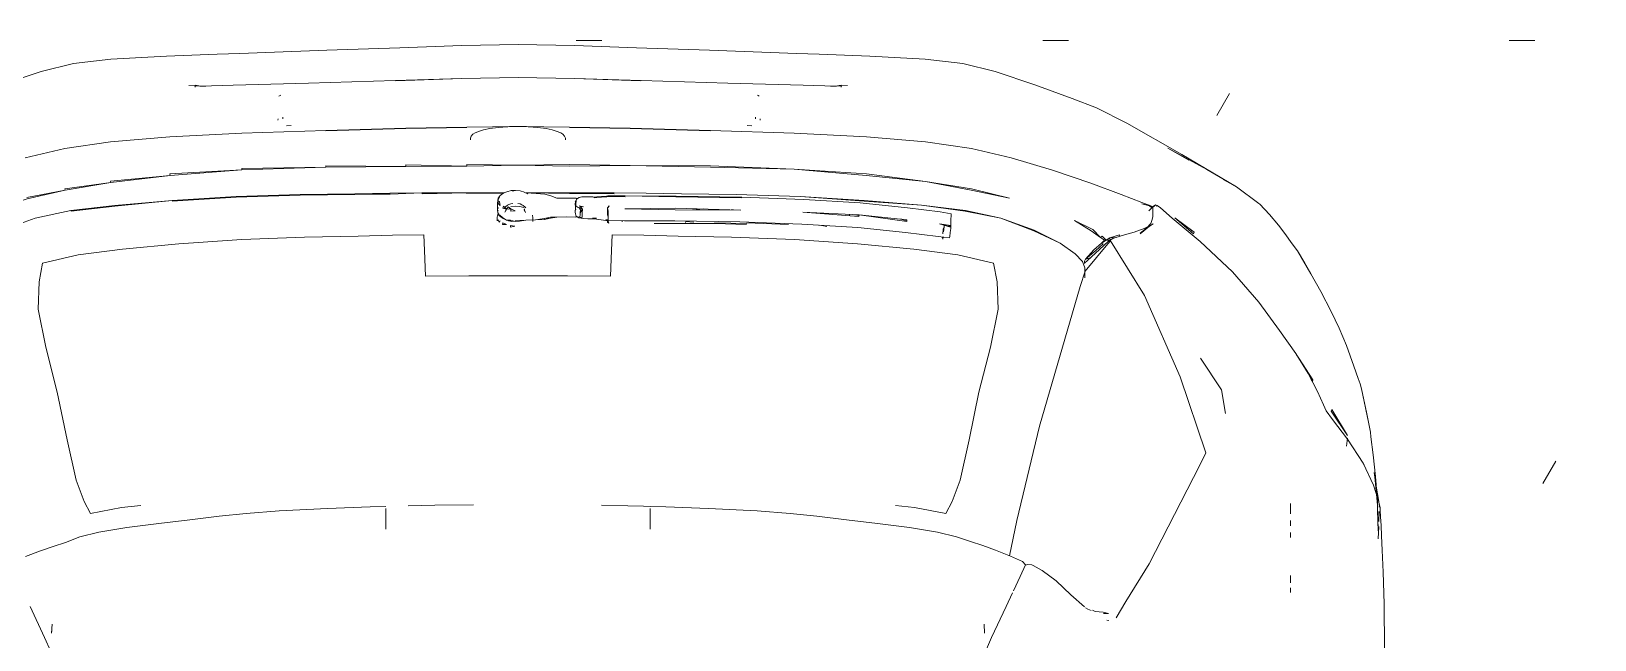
# Model space of a CAD drawing. Header units: millimetres. Extents: x -48985 to -29412, y -43090 to -3800.
# Drawn here: x -41682 to -40149, y -38535 to -37938 of the extents above; entities that cross this region are included whole.
import ezdxf

# ---------------------------------------------------------------- set-up
doc = ezdxf.new("R2010")
doc.units = ezdxf.units.MM
doc.layers.add('A-FLOR-PATT', color=8, linetype='Continuous', lineweight=25)
doc.layers.add('G-IMPT', color=8, linetype='Continuous', lineweight=9)

# ---------------------------------------------------------------- blocks, each defined once
blk = doc.blocks.new('CRT_Fiat Punto - Punto_dwg-V1-PAGINAÇÃO DE PISO GARAGEM')
at = {"layer": 'G-IMPT'}
for p, q in [((834, 187.49), (838.93, 187.67)), ((838.93, 187.67), (841.14, 187.75)), ((843.69, 187.84), (841.14, 187.75)), ((843.69, 187.84), (849.64, 188.05)), ((856.75, 188.3), (849.64, 188.05)), ((862.79, 188.52), (856.75, 188.3)), ((868.29, 188.62), (862.79, 188.52)), ((868.29, 188.62), (873.79, 188.52)), ((873.79, 188.52), (879.82, 188.3)), ((879.82, 188.3), (886.94, 188.05)), ((886.94, 188.05), (892.89, 187.84)), ((892.89, 187.84), (895.44, 187.75)), ((897.64, 187.67), (895.44, 187.75)), ((897.64, 187.67), (902.57, 187.49)), ((824.93, 186.75), (821.77, 185.97)), ((824.93, 186.75), (828.59, 187.19)), ((828.59, 187.19), (834, 187.49)), ((907.98, 187.19), (902.57, 187.49)), ((907.98, 187.19), (911.64, 186.75)), ((911.64, 186.75), (914.8, 185.97)), ((821.77, 185.97), (817.89, 184.68)), ((836.18, 184.63), (837.34, 184.55)), ((836.18, 184.63), (837.79, 184.53)), ((836.8, 184.46), (836.8, 184.66)), ((836.8, 184.66), (837.34, 184.55)), ((840.49, 184.64), (837.34, 184.55)), ((837.34, 184.55), (837.79, 184.53)), ((840.49, 184.64), (847.84, 184.84)), ((856.3, 185.09), (847.84, 184.84)), ((862.79, 185.29), (856.3, 185.09)), ((856.35, 185.08), (862.79, 185.3)), ((856.35, 185.08), (862.79, 185.29)), ((868.29, 185.39), (862.79, 185.3)), ((868.29, 185.39), (873.79, 185.3)), ((873.79, 185.3), (880.22, 185.08)), ((873.79, 185.29), (880.22, 185.08)), ((873.79, 185.29), (880.27, 185.09)), ((880.27, 185.09), (888.74, 184.84)), ((888.74, 184.84), (896.09, 184.64)), ((896.09, 184.64), (899.24, 184.55)), ((900.39, 184.63), (898.78, 184.53)), ((898.78, 184.53), (899.24, 184.55)), ((899.77, 184.66), (899.24, 184.55)), ((900.39, 184.63), (899.24, 184.55)), ((899.77, 184.46), (899.77, 184.66)), ((914.8, 185.97), (918.68, 184.68)), ((918.68, 184.68), (922.3, 183.34)), ((844.97, 183.56), (845.08, 183.63)), ((845.08, 183.63), (845.14, 183.66)), ((891.69, 183.63), (891.63, 183.66)), ((891.69, 183.63), (891.8, 183.56)), ((922.3, 183.34), (924.68, 182.43)), ((845.34, 181.52), (845.35, 181.36)), ((891.43, 181.52), (891.42, 181.36)), ((927.64, 180.95), (924.68, 182.43)), ((841.36, 179.95), (834.34, 179.61)), ((841.36, 179.95), (849.54, 180.23)), ((844.87, 181.24), (844.88, 181.37)), ((846.16, 180.72), (845.7, 180.69)), ((849.54, 180.23), (857.35, 180.44)), ((857.35, 180.41), (849.54, 180.19)), ((849.54, 180.19), (857.35, 180.41)), ((857.35, 180.44), (863.29, 180.56)), ((857.35, 180.41), (863.29, 180.53)), ((857.35, 180.41), (863.29, 180.53)), ((868.29, 180.6), (863.29, 180.56)), ((864.1, 179.99), (863.88, 179.86)), ((864.1, 179.99), (864.53, 180.17)), ((864.91, 180.28), (864.53, 180.17)), ((864.91, 180.28), (865.53, 180.42)), ((865.53, 180.42), (866.33, 180.53)), ((866.33, 180.53), (867.27, 180.59)), ((867.45, 180.61), (867.27, 180.59)), ((867.45, 180.61), (868.27, 180.63)), ((868.27, 180.63), (869.09, 180.61)), ((873.29, 180.56), (868.29, 180.6)), ((869.09, 180.61), (869.27, 180.59)), ((870.21, 180.53), (869.27, 180.59)), ((870.21, 180.53), (871.01, 180.42)), ((871.62, 180.28), (871.01, 180.42)), ((871.62, 180.28), (872.01, 180.17)), ((872.01, 180.17), (872.44, 179.99)), ((872.44, 179.99), (872.66, 179.86)), ((879.22, 180.44), (873.29, 180.56)), ((879.22, 180.41), (873.29, 180.53)), ((879.22, 180.41), (873.29, 180.53)), ((879.22, 180.44), (887.04, 180.23)), ((879.22, 180.41), (887.04, 180.19)), ((879.22, 180.41), (887.04, 180.19)), ((895.21, 179.95), (887.04, 180.23)), ((890.62, 180.72), (891.07, 180.69)), ((891.89, 181.37), (891.9, 181.24)), ((902.24, 179.61), (895.21, 179.95)), ((927.64, 180.95), (933.01, 177.88)), ((820.21, 177.57), (824.09, 178.46)), ((824.09, 178.46), (828.55, 179.13)), ((824.09, 178.46), (828.55, 179.11)), ((828.55, 179.11), (824.09, 178.46)), ((828.55, 179.13), (834.34, 179.61)), ((863.72, 179.66), (863.64, 179.49)), ((863.64, 179.49), (863.64, 179.3)), ((863.72, 179.66), (863.88, 179.86)), ((872.82, 179.66), (872.66, 179.86)), ((872.82, 179.66), (872.9, 179.49)), ((872.9, 179.49), (872.9, 179.3)), ((908.02, 179.13), (902.24, 179.61)), ((908.02, 179.13), (912.49, 178.46)), ((908.02, 179.11), (912.49, 178.46)), ((908.02, 179.11), (912.49, 178.46)), ((916.36, 177.57), (912.49, 178.46)), ((935.43, 176.41), (931.62, 178.49)), ((931.62, 178.49), (933.69, 177.33)), ((916.36, 177.57), (920.39, 176.36)), ((938.33, 174.72), (933.01, 177.88)), ((920.39, 176.36), (924.11, 175.08)), ((935.43, 176.41), (938.33, 174.72)), ((937.04, 175.45), (938.33, 174.72)), ((834.54, 173.41), (840.79, 173.79)), ((840.79, 173.79), (847.04, 173.98)), ((852.36, 174.05), (847.04, 173.98)), ((852.36, 174.05), (855.79, 174.1)), ((867.18, 174.25), (867.31, 174.27)), ((868.04, 174.37), (868.48, 174.33)), ((868.48, 174.33), (868.57, 174.31)), ((868.57, 174.31), (868.82, 174.25)), ((868.89, 174.22), (868.82, 174.25)), ((868.89, 174.22), (869.24, 174.06)), ((869.08, 174.13), (869.24, 174.06)), ((869.08, 174.13), (870.03, 174.07)), ((873.28, 174.07), (869.17, 174.13)), ((870.89, 174), (870.03, 174.07)), ((870.89, 174), (871.47, 173.85)), ((872.06, 173.62), (871.47, 173.85)), ((873.29, 174.14), (877.66, 174.13)), ((876.89, 173.83), (876.43, 173.79)), ((876.89, 173.83), (877.06, 173.84)), ((877.06, 173.84), (878.73, 173.84)), ((877.66, 174.13), (880.78, 174.1)), ((884.21, 174.06), (880.78, 174.1)), ((889.53, 173.98), (884.21, 174.06)), ((895.78, 173.8), (889.53, 173.98)), ((924.11, 175.08), (927.09, 173.99)), ((929.11, 173.21), (927.09, 173.99)), ((938.33, 174.72), (940.51, 173.11)), ((821.21, 171.68), (824.69, 172.42)), ((824.69, 172.42), (828.95, 172.92)), ((866.27, 172.87), (866.28, 173.15)), ((866.27, 172.47), (866.27, 172.87)), ((866.31, 173.41), (866.28, 173.15)), ((866.33, 172.72), (866.33, 172.61)), ((866.89, 172.61), (867.03, 172.67)), ((867.08, 172.82), (866.97, 172.71)), ((866.97, 172.71), (867.06, 172.77)), ((867, 172.27), (867.14, 172.54)), ((867.08, 172.82), (867.25, 172.94)), ((867.13, 172.49), (867.1, 172.63)), ((867.1, 172.63), (867.11, 172.41)), ((867.11, 172.41), (867.14, 172.54)), ((867.37, 173), (867.25, 172.94)), ((867.34, 172.56), (867.49, 172.62)), ((867.37, 173), (867.56, 173.08)), ((867.56, 173.08), (867.78, 173.12)), ((867.58, 172.82), (868.01, 172.84)), ((868.01, 172.84), (868.45, 172.8)), ((868.25, 173.12), (868.47, 173.06)), ((868.45, 172.8), (868.85, 172.7)), ((868.47, 173.06), (868.66, 172.97)), ((868.66, 172.97), (868.78, 172.91)), ((868.95, 172.78), (868.78, 172.91)), ((869.05, 172.67), (868.86, 172.81)), ((869, 172.23), (868.88, 172.51)), ((868.88, 172.51), (868.9, 172.37)), ((868.92, 172.6), (868.89, 172.46)), ((868.92, 172.6), (868.9, 172.37)), ((869.05, 172.67), (868.95, 172.78)), ((872.06, 173.62), (873.06, 173.63)), ((873.94, 173.61), (873.06, 173.63)), ((873.85, 172.26), (873.88, 172.7)), ((873.85, 172.26), (873.88, 172.11)), ((873.86, 173.27), (873.94, 173.41)), ((873.86, 173.12), (873.9, 173.29)), ((873.88, 172.7), (873.86, 173.12)), ((873.93, 172.84), (873.86, 172.98)), ((873.92, 172.55), (873.87, 172.44)), ((873.94, 173.41), (873.88, 172.7)), ((873.94, 173.41), (873.88, 172.84)), ((873.88, 172.98), (873.89, 173.12)), ((873.88, 172.84), (873.89, 173.12)), ((873.88, 172.7), (873.88, 172.84)), ((873.94, 173.41), (873.9, 173.29)), ((874.08, 173.59), (873.94, 173.61)), ((873.94, 173.41), (873.99, 173.53)), ((873.99, 173.53), (874.24, 173.69)), ((874.38, 172.8), (874.23, 172.88)), ((874.23, 172.88), (874.66, 172.78)), ((874.24, 173.69), (874.49, 173.77)), ((874.36, 172.48), (874.28, 172.65)), ((874.36, 172.48), (874.35, 172.21)), ((874.38, 172.8), (874.66, 172.78)), ((874.42, 172.6), (874.51, 172.6)), ((874.68, 173.76), (874.49, 173.77)), ((874.68, 173.76), (875.13, 173.75)), ((875.58, 173.75), (875.13, 173.75)), ((877, 171.99), (877.01, 172.49)), ((877, 171.99), (877.01, 172.49)), ((877, 171.99), (877.01, 172.49)), ((877.15, 172.87), (877.01, 172.67)), ((877.01, 172.49), (877.01, 172.67)), ((877.08, 172.25), (877.01, 172.67)), ((877.08, 172.25), (877.01, 172.67)), ((877.01, 172.49), (877.01, 172.67)), ((877.01, 172.49), (877.01, 172.67)), ((877.01, 172.67), (877.08, 172.41)), ((877.09, 172.72), (877.15, 172.87)), ((885.29, 172.49), (886.37, 172.58)), ((885.29, 172.49), (886.37, 172.58)), ((889.06, 172.5), (889.28, 172.48)), ((889.06, 172.5), (889.28, 172.48)), ((890.09, 173.72), (896.15, 173.51)), ((901.63, 173.17), (896.15, 173.51)), ((901.63, 173.17), (906.25, 172.69)), ((909.42, 172.28), (906.25, 172.69)), ((910.51, 172.11), (909.42, 172.28)), ((929.51, 172.99), (929.09, 173.08)), ((929.84, 172.89), (929.09, 173.07)), ((929.98, 172.89), (929.11, 173.21)), ((929.84, 172.89), (929.51, 172.99)), ((930.17, 172.79), (929.79, 172.39)), ((930.04, 172.72), (929.84, 172.89)), ((929.84, 172.89), (930.04, 172.74)), ((930.17, 172.79), (929.89, 172.48)), ((929.98, 172.89), (930.17, 172.79)), ((930.04, 172.72), (930.42, 172.99)), ((930.04, 172.72), (930.04, 172.74)), ((930.17, 172.73), (930.17, 172.79)), ((930.17, 172.73), (930.17, 172.54)), ((930.17, 172.3), (930.17, 172.54)), ((930.17, 172.3), (930.18, 172.09)), ((930.59, 172.91), (930.91, 172.67)), ((930.91, 172.67), (932.07, 171.68)), ((940.51, 173.11), (940.59, 173.04)), ((941.53, 172.04), (940.59, 173.04)), ((817.99, 170.51), (821.21, 171.68)), ((866.25, 171.78), (866.32, 172.04)), ((866.25, 171.78), (866.25, 171.59)), ((866.25, 171.4), (866.25, 171.59)), ((866.48, 171.27), (866.31, 171.52)), ((866.37, 172.14), (866.32, 172.04)), ((866.48, 171.27), (866.53, 171.42)), ((867.5, 171.39), (867.34, 171.43)), ((867.65, 171.35), (867.56, 171.38)), ((869.03, 171.49), (869.98, 171.52)), ((869.68, 171.98), (869.73, 171.72)), ((869.73, 171.72), (869.73, 171.53)), ((869.73, 171.34), (869.73, 171.53)), ((870.85, 171.54), (871.43, 171.66)), ((873.91, 171.78), (873.03, 171.79)), ((873.91, 171.98), (873.88, 172.11)), ((873.91, 171.98), (873.96, 171.86)), ((874.27, 171.8), (873.91, 171.78)), ((874.2, 171.7), (873.96, 171.86)), ((874.2, 171.7), (874.64, 171.63)), ((874.35, 171.93), (874.27, 171.8)), ((874.35, 171.93), (874.35, 172.21)), ((874.64, 171.63), (875.09, 171.62)), ((875.09, 171.62), (875.55, 171.6)), ((875.93, 171.58), (875.73, 171.6)), ((876.39, 171.52), (875.93, 171.58)), ((876.85, 171.46), (876.39, 171.52)), ((876.85, 171.54), (877.02, 171.52)), ((877.02, 171.44), (876.85, 171.46)), ((876.99, 171.29), (876.99, 171.49)), ((876.99, 171.29), (876.99, 171.49)), ((876.99, 171.29), (876.99, 171.49)), ((876.99, 171.29), (877.06, 171.37)), ((876.99, 171.29), (877.06, 171.37)), ((876.99, 171.29), (877.12, 171.19)), ((876.99, 171.29), (877.12, 171.19)), ((877, 171.99), (877.08, 172.25)), ((877, 171.99), (877.08, 172.25)), ((877, 171.99), (877.07, 171.81)), ((877, 171.99), (877.07, 171.81)), ((878.67, 171.43), (877.02, 171.44)), ((877.06, 171.37), (877.07, 171.81)), ((877.12, 171.19), (877.06, 171.37)), ((877.07, 171.81), (877.08, 172.25)), ((878.42, 171.32), (878.42, 171.43)), ((878.42, 171.32), (878.42, 171.43)), ((878.67, 171.43), (883.56, 171.41)), ((884.6, 171.17), (881.56, 171.17)), ((883.56, 171.41), (889.91, 171.32)), ((884.6, 171.34), (885.43, 171.28)), ((884.6, 171.34), (885.43, 171.28)), ((884.6, 171.25), (884.6, 171.17)), ((884.6, 171.25), (884.6, 171.17)), ((884.6, 171.17), (887.46, 171.14)), ((887.47, 171.22), (887.46, 171.14)), ((887.47, 171.22), (887.46, 171.14)), ((890.56, 171.06), (887.46, 171.14)), ((890.57, 171.14), (887.47, 171.22)), ((889.91, 171.32), (895.94, 171.1)), ((890.57, 171.23), (894.65, 171.05)), ((890.57, 171.23), (894.65, 171.05)), ((898.4, 170.87), (897.69, 170.99)), ((898.4, 170.87), (897.69, 170.99)), ((900.61, 172.04), (900.6, 171.9)), ((900.61, 172.04), (900.6, 171.9)), ((901.12, 172.01), (901.52, 171.92)), ((901.12, 172.01), (901.52, 171.92)), ((905.69, 171.57), (905.59, 171.57)), ((905.69, 171.57), (905.59, 171.57)), ((906.18, 171.43), (905.59, 171.57)), ((906.18, 171.43), (905.59, 171.57)), ((909.83, 170.82), (909.74, 170.59)), ((909.83, 170.82), (909.74, 170.59)), ((909.77, 170.33), (909.83, 170.82)), ((909.77, 170.33), (909.83, 170.82)), ((909.83, 170.82), (909.84, 171)), ((909.83, 170.82), (909.84, 171)), ((909.84, 171.03), (909.98, 171.03)), ((910.39, 170.99), (910.37, 170.8)), ((910.46, 170.97), (910.45, 170.81)), ((910.46, 170.66), (910.47, 170.93)), ((910.49, 171.14), (910.47, 171.51)), ((910.47, 171.51), (910.47, 170.93)), ((910.47, 170.93), (910.48, 171.28)), ((910.49, 171.14), (910.47, 170.93)), ((910.49, 171.64), (910.48, 171.28)), ((910.51, 171.85), (910.49, 171.64)), ((910.51, 171.85), (910.51, 172.11)), ((922.76, 171.3), (922.88, 171.27)), ((929.84, 170.88), (928.95, 170.16)), ((929.32, 170.68), (929.97, 170.99)), ((929.96, 171.14), (929.58, 170.73)), ((929.84, 170.88), (930.21, 171.13)), ((930.01, 171.26), (929.96, 171.14)), ((929.97, 170.99), (930.21, 171.13)), ((930.01, 171.26), (930.09, 171.54)), ((930.16, 171.85), (930.09, 171.54)), ((930.16, 171.85), (930.18, 172.09)), ((932.07, 171.68), (934.79, 169.39)), ((941.53, 172.04), (942.41, 171)), ((943.14, 170.05), (942.41, 171)), ((910.35, 169.76), (909.25, 169.87)), ((909.72, 169.82), (909.64, 169.72)), ((909.72, 169.82), (909.64, 169.72)), ((909.69, 170.16), (909.74, 170.59)), ((909.7, 169.63), (909.72, 169.82)), ((909.7, 169.63), (909.72, 169.82)), ((909.7, 169.63), (909.72, 169.82)), ((910.35, 169.76), (910.38, 169.89)), ((910.38, 169.89), (910.42, 170.27)), ((910.46, 170.66), (910.42, 170.27)), ((921.14, 169.25), (922.61, 168.21)), ((925.86, 169.42), (924.96, 168.62)), ((926.04, 169.47), (925.79, 169.17)), ((925.86, 169.42), (926.26, 169.69)), ((929.37, 164.12), (926.04, 169.47)), ((926.26, 169.69), (927.18, 169.98)), ((928.36, 170.3), (927.18, 169.98)), ((929.32, 170.68), (928.36, 170.3)), ((929.58, 170.73), (928.95, 170.2)), ((933.92, 170.35), (933.92, 170.47)), ((937.95, 166.44), (934.79, 169.39)), ((943.67, 169.31), (943.14, 170.05)), ((944.26, 168.49), (943.67, 169.31)), ((922.61, 168.21), (923.31, 167.46)), ((925.79, 169.17), (923.57, 166.5)), ((923.8, 167.55), (924.96, 168.62)), ((945.59, 166.26), (944.26, 168.49)), ((944.85, 167.49), (944.26, 168.49)), ((945, 167.28), (944.26, 168.49)), ((923.07, 165.01), (923.57, 166.5)), ((923.31, 167.46), (923.54, 166.83)), ((923.8, 167.55), (923.5, 167.27)), ((923.54, 166.49), (923.54, 166.83)), ((923.54, 165.87), (923.54, 166.49)), ((940.5, 163.47), (937.95, 166.44)), ((945.59, 166.26), (944.85, 167.49)), ((945.59, 166.26), (945, 167.28)), ((945.59, 166.26), (946.55, 164.53)), ((919.11, 151.37), (923.07, 165.01)), ((932.84, 156.2), (929.37, 164.12)), ((942.52, 160.73), (940.5, 163.47)), ((946.55, 164.53), (947.57, 162.57)), ((947.57, 162.57), (948.35, 160.96)), ((944.11, 158.46), (942.52, 160.73)), ((949.04, 159.26), (948.35, 160.96)), ((949.76, 157.25), (949.04, 159.26)), ((945.31, 156.53), (944.11, 158.46)), ((950.18, 156.03), (949.76, 157.25)), ((932.84, 156.2), (935.35, 148.78)), ((950.18, 156.03), (950.37, 155.51)), ((950.5, 155.02), (950.37, 155.51)), ((950.5, 155.02), (950.73, 153.95)), ((950.5, 155.02), (951, 152.76)), ((950.5, 155.02), (951.2, 151.77)), ((946.8, 153.47), (947.07, 152.88)), ((947.69, 152.04), (947.07, 152.88)), ((950.73, 153.95), (951.2, 151.77)), ((951, 152.76), (951.2, 151.77)), ((916.92, 142.18), (919.11, 151.37)), ((949.14, 150.12), (947.69, 152.04)), ((951.2, 151.77), (951.38, 150.79)), ((949.04, 149.43), (949.16, 150.2)), ((950.69, 147.79), (949.14, 150.12)), ((949.16, 150.2), (949.16, 150.04)), ((951.38, 150.79), (951.43, 150.36)), ((951.64, 148.6), (951.43, 150.36)), ((934.75, 147.57), (935.35, 148.78)), ((951.64, 148.6), (951.87, 146.47)), ((934.75, 147.57), (929.8, 137.97)), ((951.7, 145.62), (950.69, 147.79)), ((950.72, 147.75), (950.79, 147.57)), ((951.75, 146.88), (951.81, 146.45)), ((951.75, 146.88), (951.98, 145.33)), ((951.81, 146.45), (952.06, 143.71)), ((952.03, 144.45), (951.87, 146.47)), ((952.17, 144.09), (951.7, 145.62)), ((951.98, 145.33), (952.16, 144.24)), ((844.98, 143.13), (849.71, 143.35)), ((849.71, 143.35), (853.87, 143.51)), ((853.87, 143.51), (855.4, 143.56)), ((855.4, 143.36), (855.4, 143.24)), ((860.15, 143.67), (857.58, 143.62)), ((863.92, 143.7), (860.15, 143.67)), ((876.42, 143.67), (878.99, 143.61)), ((880.51, 143.57), (878.99, 143.61)), ((881.17, 143.55), (880.51, 143.57)), ((882.7, 143.51), (881.17, 143.55)), ((881.17, 143.36), (881.17, 143.24)), ((882.7, 143.51), (886.86, 143.35)), ((891.59, 143.13), (886.86, 143.35)), ((943.6, 143.25), (943.6, 143.84)), ((943.6, 142.84), (943.6, 143.42)), ((952.03, 144.45), (952.06, 144.03)), ((952.03, 144.45), (952.11, 142.57)), ((952.03, 144.45), (952.12, 142.09)), ((952.06, 144.03), (952.12, 142.09)), ((952.06, 143.71), (952.13, 141.17)), ((952.16, 144.24), (952.24, 143.77)), ((952.33, 143.46), (952.17, 144.09)), ((952.28, 143.53), (952.24, 143.77)), ((952.34, 143.18), (952.33, 143.46)), ((830.13, 141.49), (833.25, 141.9)), ((833.25, 141.9), (836.28, 142.26)), ((836.28, 142.26), (839.15, 142.59)), ((839.15, 142.59), (841.76, 142.88)), ((841.76, 142.88), (844.98, 143.13)), ((855.4, 142.94), (855.4, 143.24)), ((855.4, 142.24), (855.4, 142.94)), ((855.4, 141.34), (855.4, 142.24)), ((881.17, 142.94), (881.17, 143.24)), ((881.17, 142.94), (881.17, 142.24)), ((881.17, 142.24), (881.17, 141.34)), ((891.59, 143.13), (894.81, 142.88)), ((897.42, 142.59), (894.81, 142.88)), ((897.42, 142.59), (900.29, 142.26)), ((903.32, 141.9), (900.29, 142.26)), ((903.32, 141.9), (906.44, 141.49)), ((916.92, 142.18), (916.21, 138.75)), ((943.6, 142.18), (943.6, 141.65)), ((952.11, 142.57), (952.12, 142.09)), ((952.13, 141.17), (952.12, 142.09)), ((952.24, 143.06), (952.22, 142.09)), ((952.34, 143.18), (952.38, 142.55)), ((952.42, 141.68), (952.38, 142.55)), ((824.17, 140.04), (825.55, 140.6)), ((827.41, 141.06), (825.55, 140.6)), ((830.13, 141.49), (827.41, 141.06)), ((906.44, 141.49), (909.16, 141.06)), ((909.16, 141.06), (911.02, 140.6)), ((912.38, 140.14), (911.02, 140.6)), ((943.6, 141.01), (943.6, 140.53)), ((952.15, 140.39), (952.21, 141.6)), ((952.47, 140.69), (952.42, 141.68)), ((952.54, 139.28), (952.47, 140.69)), ((820.24, 138.66), (821.72, 139.21)), ((821.72, 139.21), (822.96, 139.65)), ((822.96, 139.65), (824.17, 140.04)), ((912.38, 140.14), (913.6, 139.74)), ((914.84, 139.29), (913.6, 139.74)), ((914.84, 139.29), (916.3, 138.71)), ((952.63, 137.15), (952.54, 139.28)), ((917.45, 138.18), (916.3, 138.71)), ((917.23, 136.72), (917.76, 137.85)), ((917.45, 138.18), (917.76, 137.85)), ((917.77, 137.83), (917.95, 137.88)), ((918.36, 137.85), (917.95, 137.88)), ((918.49, 137.79), (918.36, 137.85)), ((918.49, 137.79), (919.38, 137.3)), ((919.38, 137.3), (920.74, 136.3)), ((929.8, 137.97), (927.55, 134.29)), ((917.23, 136.72), (916.57, 135.31)), ((920.74, 136.3), (922.18, 134.93)), ((943.6, 136.25), (943.6, 136.81)), ((943.6, 136.51), (943.6, 136.1)), ((952.72, 134.04), (952.63, 137.15)), ((916.48, 135.12), (915.86, 133.8)), ((923.52, 133.75), (922.18, 134.93)), ((927.55, 134.29), (926.58, 132.7)), ((943.6, 135.16), (943.6, 135.61)), ((820.71, 133.8), (822.12, 130.78)), ((915.86, 133.8), (914.45, 130.78)), ((923.83, 133.54), (923.6, 133.66)), ((923.83, 133.54), (924.17, 133.41)), ((924.29, 133.43), (924.56, 133.32)), ((924.56, 133.32), (925.33, 133.23)), ((925.33, 133.23), (925.84, 133.1)), ((925.84, 133.1), (925.35, 133.1)), ((952.77, 129.67), (952.72, 134.04)), ((822.85, 132.08), (822.8, 131.19)), ((822.8, 131.19), (822.81, 131.48)), ((913.72, 132.08), (913.77, 131.19)), ((913.77, 131.19), (913.76, 131.48)), ((925.89, 132.43), (925.69, 132.47)), ((822.12, 130.78), (822.73, 129.39)), ((914.45, 130.78), (913.84, 129.39))]:
    blk.add_line(p, q, dxfattribs=at)
at = {"layer": 'G-IMPT', "flags": 128}
for points in [[(868.29, 176.85), (863.29, 176.76), (857.35, 176.73), (849.54, 176.64), (841.36, 176.38), (834.35, 175.84), (828.57, 175.15), (824.12, 174.42), (820.43, 173.55), (816.94, 172.47), (818.73, 173.1)], [(868.29, 176.85), (863.29, 176.9), (863.29, 176.76), (857.35, 176.87), (857.35, 176.73), (849.54, 176.78), (849.54, 176.64), (841.36, 176.52), (841.36, 176.38), (834.34, 175.99), (834.35, 175.84), (828.55, 175.29), (828.57, 175.15), (824.09, 174.55), (824.12, 174.42), (820.38, 173.68)], [(840.79, 173.79), (834.55, 173.34), (840.8, 173.72), (834.54, 173.41), (828.97, 172.86), (824.71, 172.35), (824.69, 172.42), (828.97, 172.86), (828.95, 172.92), (834.54, 173.41)], [(866.85, 174.12), (863.29, 174.07), (863.29, 174.14), (866.88, 174.14)], [(867.75, 174.32), (868.04, 174.37), (867.62, 174.38), (867.18, 174.25), (866.89, 174.15), (866.55, 173.9), (866.47, 173.74), (866.31, 173.41), (866.46, 173.26), (866.54, 172.92)], [(866.54, 172.92), (866.34, 173.09), (866.31, 173.41), (866.35, 173.61), (866.55, 173.9)], [(869.06, 174.14), (873.29, 174.14), (877.65, 174.06), (873.28, 174.07)], [(866.33, 172.36), (866.27, 172.47), (866.32, 172.21), (866.55, 171.85), (866.49, 171.96), (866.77, 171.75), (867.16, 171.49), (867.54, 171.48), (867.99, 171.35), (867.99, 171.43), (868.44, 171.46), (869.03, 171.49), (868.42, 171.37)], [(873.86, 172.98), (873.86, 173.12), (873.88, 172.98)], [(873.93, 172.84), (874.14, 172.72), (874.28, 172.65), (874.38, 172.8), (874.55, 172.54), (874.54, 172.15), (874.54, 171.77), (874.43, 171.7), (874.27, 171.8)], [(874.35, 172.21), (874.55, 172.54), (874.28, 172.65)], [(930.23, 172.77), (930.42, 172.99), (930.59, 172.91), (930.49, 172.85)], [(866.32, 172.04), (866.32, 171.91), (866.37, 172.13)], [(868.42, 171.37), (867.99, 171.35), (867.56, 171.39), (867.16, 171.49), (866.82, 171.65), (866.55, 171.85), (866.39, 172.09)], [(873.03, 171.79), (872.06, 171.77), (871.44, 171.77), (870.84, 171.65)], [(870.84, 171.65), (871.43, 171.66), (872.06, 171.77)], [(875.55, 171.68), (875.73, 171.68), (875.93, 171.66)], [(875.93, 171.66), (875.73, 171.6), (875.55, 171.6)], [(895.94, 171.1), (901.4, 170.75), (906.06, 170.27), (909.25, 169.87)], [(910.46, 170.97), (909.38, 171.11), (910.45, 170.81)], [(910.37, 170.8), (910.37, 170.91), (909.86, 170.97)], [(923.5, 167.25), (923.5, 167.47), (923.61, 167.67), (924.43, 168.59), (925.15, 169.24), (925.46, 169.52), (925.08, 169.79), (924.17, 170.44), (922.52, 171.45), (924.31, 170.57), (925.08, 169.79), (925.23, 169.91), (925.62, 169.53), (925.15, 169.24), (925.34, 169.16), (924.6, 168.52), (923.61, 167.67), (923.97, 167.77), (924.06, 167.8)], [(915.09, 162.8), (914.99, 165.45), (914.65, 167.3), (911.17, 168.09), (906.87, 168.64), (901.36, 169.16), (895.23, 169.58), (889.1, 169.81), (883.89, 169.92), (880.53, 170), (877.47, 170.04), (877.4, 168.51), (877.3, 166.02), (873.09, 166.05), (868.29, 166.05), (863.48, 166.05), (859.27, 166.02), (859.17, 168.51), (859.1, 170.04), (856.04, 170), (852.68, 169.92), (847.47, 169.81), (841.34, 169.58), (835.21, 169.16), (829.7, 168.64), (825.4, 168.09), (821.92, 167.3), (821.58, 165.45), (821.48, 162.8), (822.24, 159.09), (823.35, 154.7), (824.32, 150.04), (825.18, 146.13), (825.97, 144.04), (826.59, 142.85), (829.63, 143.44), (831.5, 143.66)], [(913.22, 154.7), (914.33, 159.09), (915.09, 162.8), (914.99, 165.45), (914.65, 167.3), (911.17, 168.09), (906.87, 168.64), (901.36, 169.16), (895.23, 169.58), (889.1, 169.81), (883.89, 169.92), (880.53, 170), (877.47, 170.04), (877.4, 168.51), (877.3, 166.02), (873.09, 166.05), (868.29, 166.05), (863.48, 166.05), (859.27, 166.02), (859.17, 168.51), (859.1, 170.04), (856.04, 170), (852.68, 169.92), (847.47, 169.81), (841.34, 169.58), (835.21, 169.16), (829.7, 168.64), (825.4, 168.09), (821.92, 167.3), (821.58, 165.45), (821.48, 162.8), (822.24, 159.09), (823.35, 154.7), (824.32, 150.04), (825.18, 146.13), (825.97, 144.04), (826.59, 142.85), (829.63, 143.44), (831.5, 143.66)], [(925.62, 169.53), (925.98, 169.74), (926.91, 170.04), (926.94, 169.9)], [(926.59, 169.79), (925.98, 169.74), (926.01, 169.54), (925.62, 169.53)], [(905.07, 143.66), (906.94, 143.44), (909.98, 142.85), (910.6, 144.04), (911.39, 146.13), (912.25, 150.04), (913.22, 154.7), (914.33, 159.09), (915.09, 162.8)], [(937.26, 152.62), (936.85, 154.93), (934.81, 158.02)], [(945.78, 155.89), (944.39, 158.03), (944.19, 158.33)], [(945.31, 156.53), (946.22, 154.77), (946.8, 153.47)], [(945.62, 155.94), (945.74, 155.75), (945.78, 155.89)], [(905.07, 143.66), (906.94, 143.44), (909.98, 142.85), (910.6, 144.04), (911.39, 146.13), (912.25, 150.04), (913.22, 154.7)]]:
    blk.add_lwpolyline(points, dxfattribs=at)
for points in [[(916.18, 173.63), (912.46, 174.42), (908.02, 175.24), (902.23, 175.84), (895.21, 176.47), (887.04, 176.64), (879.22, 176.82), (873.29, 176.76), (868.29, 176.85), (873.29, 176.9), (879.22, 176.82), (887.04, 176.78), (895.21, 176.47), (902.24, 175.99), (908.02, 175.24), (912.49, 174.55)], [(840.8, 173.72), (847.05, 173.91), (852.37, 173.98), (855.8, 174.03), (858.91, 174.13), (858.92, 174.06), (863.29, 174.14), (858.91, 174.13), (855.79, 174.1), (855.8, 174.03), (852.36, 174.05), (852.37, 173.98), (847.04, 173.98)], [(875.58, 173.75), (875.77, 173.67), (875.97, 173.68), (876.43, 173.72), (876.89, 173.77), (877.06, 173.78), (878.73, 173.77), (877.06, 173.84), (876.89, 173.77), (876.43, 173.79), (875.97, 173.74), (875.77, 173.73)], [(878.73, 173.84), (883.67, 173.75), (890.08, 173.66), (890.09, 173.72), (883.68, 173.81)], [(918.56, 170.45), (915.35, 171.68), (911.86, 172.35), (907.62, 172.93), (902.02, 173.34), (895.78, 173.8), (902.04, 173.41), (907.62, 172.93), (911.89, 172.42), (915.35, 171.68), (918.59, 170.51), (921.14, 169.25)], [(866.78, 172.64), (867.16, 172.55), (867.59, 172.58), (867.3, 172.78), (867.16, 172.55), (866.87, 172.83)], [(868.01, 172.4), (867.56, 172.36), (867.59, 172.58)], [(878.7, 172.59), (883.62, 172.66), (889.99, 172.47), (883.61, 172.5)], [(866.75, 171.06), (867.14, 171.05), (866.8, 171.21)], [(867.53, 170.79), (867.98, 170.91), (867.55, 170.95)], [(870.85, 171.54), (869.98, 171.52), (870.84, 171.65)], [(906.18, 171.51), (901.53, 171.99), (896.04, 172.25), (901.51, 171.83), (901.53, 171.99), (906.17, 171.35)], [(934.19, 170.31), (932.31, 171.7), (934.15, 170.16)], [(949.16, 150.48), (947.61, 153.01), (947.57, 152.86)]]:
    blk.add_lwpolyline(points, close=True, dxfattribs=at)
blk = doc.blocks.new('CRT_Fiat Punto - Fiat punto 2-V2-PAGINAÇÃO DE PISO GARAGEM')
at = {"xscale": 10.05298727948713, "yscale": 10.05298727948713, "zscale": 10.05298727948713}
blk.add_blockref('CRT_Fiat Punto - Punto_dwg-V1-PAGINAÇÃO DE PISO GARAGEM', (-8728.9, 102.4), dxfattribs=at)

msp = doc.modelspace()

# ---------------------------------------------------------------- hatches: boundary and pattern name
at = {"layer": 'A-FLOR-PATT', "lineweight": 9}
h = msp.add_hatch(dxfattribs=at)
h.set_pattern_fill('FP_1', color=9, style=0, pattern_type=2)
h.set_pattern_definition([(0, (0, 0), (609.6, 152.4), [25.146, -432.054, 25.146, -432.054, -2438.4]), (0, (0, 0), (609.6, 152.4), [-914.4, 25.146, -889.254, 25.146, -432.054, -1066.8]), (0, (0, 0), (609.6, 152.4), [-2286, 25.146, -279.654, 25.146, -736.854]), (120, (228.6, 76.2), (-436.78227, 451.7291), [25.146, -432.054, 25.146, -432.054, -2438.4]), (120, (228.6, 76.2), (-436.78227, 451.7291), [-914.4, 25.146, -889.254, 25.146, -432.054, -1066.8]), (120, (228.6, 76.2), (-436.78227, 451.7291), [-2286, 25.146, -279.654, 25.146, -736.854]), (240, (304.8, 381), (-172.81773, -604.1291), [25.146, -432.054, 25.146, -432.054, -2438.4]), (240, (304.8, 381), (-172.81773, -604.1291), [-914.4, 25.146, -889.254, 25.146, -432.054, -1066.8]), (240, (304.8, 381), (-172.81773, -604.1291), [-2286, 25.146, -279.654, 25.146, -736.854])])
h.paths.add_polyline_path([(-36523.2, -42881.1), (-36524.4, -42883.4), (-36523.6, -42882.2)])
h.paths.add_polyline_path([(-36519.6, -42879.7), (-36522.1, -42880.3), (-36520.9, -42880.2), (-36520, -42879.8)])
h.paths.add_polyline_path([(-45709.6, -39194.7), (-45709.6, -40944.7), (-45739.6, -40944.7), (-45739.6, -39194.7)])
h.paths.add_polyline_path([(-48485.1, -37258.2), (-48483.8, -37255.9), (-48484.7, -37257.2)])
h.paths.add_polyline_path([(-48488.6, -37259.7), (-48486.1, -37259), (-48487.3, -37259.1), (-48488.2, -37259.5)])
h.paths.add_polyline_path([(-39604.6, -43069.7), (-39604.6, -42819.7), (-39616.9, -42819.6), (-39616.1, -42719.7), (-39604.6, -42719.7), (-39604.6, -41379.7), (-39614.6, -41379.7), (-39614.6, -41324.7), (-39613.2, -41321.1), (-39609.6, -41319.7), (-39454.6, -41319.7), (-39454.6, -41329.7), (-39419.6, -41329.7), (-39416.1, -41331.1), (-39414.6, -41334.7), (-39414.6, -41379.7), (-39424.6, -41379.7), (-39424.6, -42879.7), (-36424.6, -42879.7), (-36424.6, -40429.7), (-39424.6, -40429.7), (-39424.6, -40479.7), (-39414.6, -40479.7), (-39414.6, -40524.7), (-39416.1, -40528.2), (-39419.6, -40529.7), (-38624.6, -40529.7), (-38624.6, -40559.7), (-39424.6, -40559.7), (-39424.6, -40529.7), (-39454.6, -40529.7), (-39454.6, -40539.7), (-39609.6, -40539.7), (-39613.2, -40538.2), (-39614.6, -40534.7), (-39614.6, -40479.7), (-39604.6, -40479.7), (-39604.6, -40048.7), (-39614.6, -40048.7), (-39614.6, -39948.7), (-39604.6, -39948.7), (-39604.6, -37550.7), (-39614.6, -37550.7), (-39614.6, -37469.7), (-39795.5, -37470.2), (-39811.2, -37487.8), (-39816.1, -37492.1), (-39831.8, -37504.2), (-39845.9, -37512.6), (-39859.1, -37518.7), (-39881.2, -37526.3), (-39885.1, -37527.5), (-39901.5, -37530.5), (-39925.2, -37531.6), (-39946.2, -37529.9), (-39965.6, -37525.8), (-39987.9, -37517.7), (-40007.6, -37507.1), (-40024.7, -37495), (-40036.9, -37483.7), (-40049.9, -37469.7), (-45160.5, -37470.2), (-45176.2, -37487.8), (-45181.1, -37492.1), (-45196.8, -37504.2), (-45210.9, -37512.6), (-45224, -37518.7), (-45246.2, -37526.3), (-45250.1, -37527.5), (-45266.5, -37530.5), (-45290.2, -37531.6), (-45313.8, -37529.4), (-45330.1, -37525.9), (-45352.9, -37517.6), (-45372.3, -37507.3), (-45388.6, -37495.8), (-45405.6, -37479.8), (-45414.9, -37469.7), (-45604.6, -37469.7), (-45604.6, -38220.7), (-45594.6, -38220.7), (-45594.6, -38320.7), (-45679.6, -38320.7), (-45679.6, -39194.7), (-45709.6, -39194.7), (-45709.6, -38320.7), (-45794.6, -38320.7), (-45794.6, -38220.7), (-45784.6, -38220.7), (-45784.6, -37249.7), (-45984.6, -37249.7), (-45984.6, -37259.7), (-48584.6, -37259.7), (-48584.6, -37249.7), (-48784.6, -37249.7), (-48784.6, -42889.7), (-45784.6, -42889.7), (-45784.6, -41918.7), (-45794.6, -41918.7), (-45794.6, -41818.7), (-45709.6, -41818.7), (-45709.6, -40944.7), (-45679.6, -40944.7), (-45679.6, -41818.7), (-45594.6, -41818.7), (-45594.6, -41918.7), (-45604.6, -41918.7), (-45604.6, -42421.3), (-45602.1, -42419.6), (-45599.6, -42421.3), (-45599.6, -42424.4), (-45598.2, -42424.4), (-45597.5, -42424.4), (-45594.2, -42432.8), (-45562, -42432), (-45558.9, -42426.9), (-45556.3, -42420.9), (-45550.2, -42420.4), (-45545.3, -42421.2), (-45543.9, -42426.9), (-45540, -42432.8), (-45538.7, -42433.6), (-45510.5, -42437.1), (-45507.8, -42438.3), (-45505.7, -42441.8), (-45505.5, -42442.9), (-45506.4, -42444.6), (-45505.5, -42447), (-45507, -42450.1), (-45509.6, -42451.9), (-45517.6, -42453.6), (-45533.7, -42455.2), (-45539.9, -42456.4), (-45542.7, -42459.9), (-45544.8, -42465.2), (-45545.3, -42468.1), (-45551.4, -42468.9), (-45557.5, -42468.1), (-45559.5, -42461.2), (-45562.9, -42456.4), (-45594.2, -42457.1), (-45599.6, -42468), (-45602.1, -42469.7), (-45604.6, -42468), (-45604.6, -42719.7), (-45592.4, -42719.7), (-45593.1, -42819.7), (-45604.6, -42819.7), (-45604.6, -43069.7), (-39699.1, -43069.7)])
h.paths.add_polyline_path([(-45287.1, -42931.8), (-45313.8, -42929.4), (-45330.1, -42925.9), (-45352.9, -42917.6), (-45372.3, -42907.3), (-45388.6, -42895.8), (-45405.6, -42879.8), (-45422.7, -42858.3), (-45433.1, -42839.3), (-45438.9, -42826), (-45442.9, -42813.5), (-45445.2, -42806.1), (-45449.3, -42781.9), (-45519.7, -42782.2), (-45524.4, -42784.7), (-45530.7, -42785), (-45534.6, -42783.9), (-45539, -42781.9), (-45584.6, -42781.9), (-45584.6, -42757.4), (-45538.2, -42757.4), (-45532.8, -42754.6), (-45526.5, -42754.3), (-45522.7, -42755.5), (-45518.3, -42757.4), (-45448.6, -42757.4), (-45447.4, -42746.4), (-45443.7, -42728.4), (-45435.2, -42704), (-45425.6, -42686.2), (-45417.4, -42673.5), (-45398.1, -42651.5), (-45393.2, -42647.2), (-45377.4, -42635.1), (-45363.3, -42626.7), (-45350.1, -42620.6), (-45328, -42613), (-45320.2, -42611), (-45307.7, -42608.8), (-45284.1, -42607.7), (-45263.9, -42609.2), (-45243.7, -42613.5), (-45221.4, -42621.6), (-45201.7, -42632.2), (-45184.5, -42644.3), (-45172.3, -42655.6), (-45159.4, -42670.4), (-45151.6, -42681.1), (-45138.1, -42706.4), (-45131.8, -42724.4), (-45128.9, -42733.9), (-45126.1, -42752), (-45125.1, -42772.7), (-45126.9, -42792.9), (-45130.5, -42810.9), (-45139.1, -42835.3), (-45148.7, -42853.1), (-45157.2, -42866.2), (-45176.2, -42887.8), (-45181.1, -42892.1), (-45196.8, -42904.2), (-45210.9, -42912.6), (-45224, -42918.7), (-45246.2, -42926.3), (-45250.1, -42927.5), (-45266.5, -42930.5), (-45284.1, -42931.6)])
h.paths.add_polyline_path([(-39922.1, -42931.8), (-39946.2, -42929.9), (-39965.6, -42925.8), (-39987.9, -42917.7), (-40007.6, -42907.1), (-40024.7, -42895), (-40036.9, -42883.7), (-40049.9, -42868.9), (-40057.6, -42858.2), (-40071.2, -42832.9), (-40077.9, -42813.3), (-40080.2, -42806.1), (-40083.1, -42787.3), (-40084.2, -42766.6), (-40082.4, -42746.4), (-40078.7, -42728.4), (-40070.2, -42704), (-40060.6, -42686.2), (-40052.1, -42673.1), (-40033.1, -42651.5), (-40028.2, -42647.2), (-40012.4, -42635.1), (-39998.3, -42626.7), (-39985.2, -42620.6), (-39963, -42613), (-39959.2, -42611.8), (-39942.7, -42608.8), (-39919.1, -42607.7), (-39895.4, -42609.9), (-39879.1, -42613.4), (-39856.3, -42621.7), (-39836.9, -42632), (-39820.7, -42643.5), (-39803.7, -42659.5), (-39786.6, -42681), (-39776.1, -42700), (-39770.4, -42713.3), (-39766.3, -42725.9), (-39763.9, -42733.9), (-39759.9, -42757.4), (-39689.5, -42757.1), (-39684.9, -42754.6), (-39678.5, -42754.3), (-39674.7, -42755.4), (-39670.2, -42757.4), (-39624.6, -42757.4), (-39624.6, -42781.9), (-39671.1, -42781.9), (-39676.4, -42784.7), (-39682.7, -42785), (-39686.5, -42783.9), (-39691, -42781.9), (-39760.6, -42781.9), (-39761.9, -42792.9), (-39765.6, -42810.9), (-39774.1, -42835.3), (-39783.7, -42853.1), (-39791.9, -42865.8), (-39811.2, -42887.8), (-39816.1, -42892.1), (-39831.8, -42904.2), (-39845.9, -42912.6), (-39859.1, -42918.7), (-39881.2, -42926.3), (-39885.1, -42927.5), (-39901.5, -42930.5), (-39919.1, -42931.6)])
h.paths.add_polyline_path([(-45592, -42819.6), (-45592.4, -42816.8), (-45591.7, -42814.3)])
h.paths.add_polyline_path([(-39623.8, -42788.6), (-39621.5, -42790.8), (-39621.5, -42789.3), (-39622.2, -42788.9)])
h.paths.add_polyline_path([(-39618.4, -42817.4), (-39619.3, -42815.9), (-39620.9, -42814.3), (-39623.8, -42813.1), (-39623.8, -42750.7), (-39619.8, -42749), (-39618.1, -42745.8), (-39618.9, -42791.6), (-39619.3, -42792.2), (-39619.8, -42793.9), (-39618.6, -42795.4), (-39618.1, -42799.6), (-39618.3, -42814.3)])
h.paths.add_polyline_path([(-45588.3, -42749.8), (-45585.8, -42750.4), (-45587.7, -42748.5)])
h.paths.add_polyline_path([(-45588.3, -42789.5), (-45590.8, -42792.4), (-45591.1, -42793.5), (-45590.4, -42747.7), (-45589.9, -42747.1), (-45589.5, -42745.4), (-45590.6, -42743.9), (-45591.1, -42739.7), (-45590.2, -42726.7), (-45590, -42723.4), (-45588.4, -42725), (-45585.5, -42726.2), (-45585.5, -42788.6), (-45587.7, -42789.3)])
h.paths.add_polyline_path([(-45590.8, -42817.4), (-45591.1, -42797.9), (-45590.4, -42794.8), (-45589.4, -42792.9), (-45589.9, -42792.2), (-45587.9, -42790.3), (-45587.3, -42790.3), (-45585.5, -42788.9), (-45585.5, -42813.2), (-45589.1, -42814.9), (-45590.2, -42815.2), (-45590.5, -42815.2)])
h.paths.add_polyline_path([(-39623.8, -42750.7), (-39623.7, -42726.1), (-39620.1, -42724.4), (-39619, -42724.1), (-39618.2, -42725.5), (-39618.1, -42741.4), (-39618.8, -42744.5), (-39619.8, -42746.4), (-39619.3, -42747.1), (-39621.3, -42749), (-39622, -42749), (-39623.4, -42750.4)])
h.paths.add_polyline_path([(-45591.6, -42725.4), (-45592.4, -42722.5), (-45592, -42719.7), (-45591.7, -42725)])
h.paths.add_polyline_path([(-45599.6, -42467.8), (-45598.2, -42466.4), (-45599.6, -42466.5)])
h.paths.add_polyline_path([(-43804.6, -41949.7), (-43847.6, -41948.8), (-43892.6, -41946.2), (-43953.1, -41940.8), (-44028.7, -41931.3), (-44030.3, -41930.9), (-44039.1, -41928.5), (-44040.7, -41926.9), (-44041.1, -41924.4), (-44079.4, -41918.1), (-44193.8, -41896.5), (-44203.2, -41891.8), (-44305.9, -41836.7), (-44323.4, -41825.4), (-44374.5, -41787.3), (-44425.2, -41743.3), (-44469.5, -41696.8), (-44514.5, -41638.2), (-44526.7, -41622.1), (-44560.4, -41576.6), (-44589.3, -41535), (-44602.6, -41512.7), (-44613.7, -41487.8), (-44629.9, -41437.5), (-44639.3, -41399.5), (-44644.4, -41367.8), (-44647.2, -41340.9), (-44650.9, -41286.5), (-44653.1, -41200.5), (-44653.9, -41127.4), (-44653.6, -40981.4), (-44651.9, -40902.1), (-44648.9, -40835.3), (-44646.9, -40811.3), (-44643, -40777.2), (-44634.8, -40725), (-44633.7, -40719.4), (-44633.3, -40706.5), (-44632, -40701.7), (-44629.8, -40700), (-44628, -40684.4), (-44627.6, -40662.5), (-44627, -40661), (-44628.3, -40658.7), (-44630.6, -40543.3), (-44648.2, -40524.4), (-44669.3, -40497.4), (-44673.7, -40488), (-44682.8, -40458.5), (-44696.4, -40448.4), (-44715.5, -40432.4), (-44734, -40413.7), (-44751.3, -40389.7), (-44768.7, -40359.2), (-44775.3, -40343.9), (-44775.1, -40328), (-44774.1, -40326.2), (-44630.3, -40400), (-44630.8, -39842.7), (-44631.4, -39831), (-44630.3, -39627), (-44629.8, -39624.5), (-44629.9, -39623.3), (-44629.1, -39009.8), (-44629.2, -38963.9), (-44637.5, -38921.6), (-44646.6, -38854.1), (-44650.1, -38806.3), (-44652.3, -38748.9), (-44653.6, -38682.8), (-44654.1, -38579), (-44653.2, -38489.3), (-44650.6, -38425.6), (-44648.4, -38400.7), (-44644.9, -38374.8), (-44638.7, -38324.9), (-44632.8, -38296.6), (-44628.2, -38279.6), (-44607.6, -38225.2), (-44588.8, -38188.5), (-44567.6, -38152.4), (-44546.7, -38124.5), (-44531.5, -38107.7), (-44501.8, -38086.6), (-44410, -38033.1), (-44388.5, -38021.8), (-44363.4, -38010.2), (-44301.6, -37987.5), (-44266.8, -37976.4), (-44240.2, -37969.9), (-44192.5, -37964.8), (-44144.6, -37962.3), (-43834.3, -37951.6), (-43804.6, -37951.1), (-43714.2, -37953.4), (-43428.8, -37964.2), (-43402.4, -37965.8), (-43361.9, -37971.6), (-43330.1, -37980), (-43276.8, -37998.6), (-43234, -38015.2), (-43195.4, -38035.4), (-43110, -38085.1), (-43094, -38095.6), (-43076.3, -38109.3), (-43059.2, -38128.5), (-43040.8, -38153.5), (-43019.2, -38190.7), (-43006.9, -38214.4), (-42995.7, -38239.1), (-42986.2, -38264.5), (-42977.4, -38291.8), (-42968.9, -38335), (-42958.8, -38423), (-42956.1, -38490.2), (-42955.3, -38543.8), (-42955.6, -38682.8), (-42957.3, -38759.9), (-42960.3, -38827.2), (-42962.3, -38850.8), (-42966, -38882.4), (-42975.8, -38942.9), (-42980.8, -38968.9), (-42979.2, -39119.3), (-42979, -39338.4), (-42978.1, -39742.4), (-42978.5, -39855.8), (-42979, -40360.7), (-42979, -40400.6), (-42901.5, -40360.7), (-42834.9, -40326.5), (-42834.1, -40330.2), (-42833.9, -40344.7), (-42840.8, -40359.6), (-42858, -40389.7), (-42865.5, -40400.8), (-42881.7, -40420.9), (-42905.3, -40442.5), (-42927.9, -40461), (-42936.4, -40490.8), (-42943, -40503.2), (-42953.6, -40515.2), (-42968.5, -40532.5), (-42979.3, -40544.6), (-42981.9, -40661), (-42981.9, -40662), (-42981.5, -40671), (-42980.5, -40694.1), (-42978.8, -40700.8), (-42976.7, -40702.8), (-42975.4, -40713.2), (-42975.3, -40721.3), (-42970.8, -40744.9), (-42962.7, -40807.8), (-42959.2, -40856.8), (-42957, -40913.7), (-42955.6, -40981.4), (-42955.2, -41093.6), (-42956.5, -41220.2), (-42958.6, -41292.2), (-42962.5, -41346.5), (-42965.6, -41373.8), (-42969.9, -41399.7), (-42975, -41421.8), (-42988.8, -41467.9), (-43000.5, -41499.8), (-43013.4, -41524.8), (-43038.3, -41562), (-43082.6, -41622.1), (-43146.7, -41705), (-43197, -41755.4), (-43250.8, -41799.9), (-43299.8, -41834.6), (-43343.2, -41859.2), (-43400.6, -41888.9), (-43421.9, -41899.1), (-43438.4, -41901.8), (-43568.4, -41925.2), (-43569.3, -41928.2), (-43570.8, -41929.2), (-43573, -41930), (-43605.1, -41934.6), (-43668.8, -41942), (-43738.6, -41947.8), (-43775.9, -41949.3)])
h.paths.add_polyline_path([(-41204.6, -41949.7), (-41247.6, -41948.8), (-41292.6, -41946.2), (-41353.1, -41940.8), (-41428.7, -41931.3), (-41430.3, -41930.9), (-41439.1, -41928.5), (-41440.7, -41926.9), (-41441.1, -41924.4), (-41479.4, -41918.1), (-41593.8, -41896.5), (-41603.2, -41891.8), (-41705.9, -41836.7), (-41723.4, -41825.4), (-41774.5, -41787.3), (-41825.2, -41743.3), (-41869.5, -41696.8), (-41914.5, -41638.2), (-41926.7, -41622.1), (-41960.4, -41576.6), (-41989.3, -41535), (-42002.6, -41512.7), (-42013.7, -41487.8), (-42029.9, -41437.5), (-42039.3, -41399.5), (-42044.4, -41367.8), (-42047.2, -41340.9), (-42050.9, -41286.5), (-42053.1, -41200.5), (-42053.9, -41127.4), (-42053.6, -40981.4), (-42052.1, -40908.4), (-42048.9, -40835.3), (-42046.9, -40811.3), (-42043, -40777.2), (-42034.8, -40725), (-42033.7, -40719.4), (-42033.3, -40706.5), (-42032, -40701.7), (-42029.8, -40700), (-42028, -40684.4), (-42027.6, -40662.5), (-42027, -40661), (-42028.3, -40658.7), (-42030.6, -40543.3), (-42048.2, -40524.4), (-42069.3, -40497.4), (-42073.7, -40488), (-42082.8, -40458.5), (-42096.4, -40448.4), (-42115.5, -40432.4), (-42134, -40413.7), (-42151.3, -40389.7), (-42168.7, -40359.2), (-42175.3, -40343.9), (-42175.1, -40328), (-42174.1, -40326.2), (-42030.3, -40400), (-42030.8, -39842.7), (-42031.4, -39831), (-42030.3, -39627), (-42029.8, -39624.5), (-42029.9, -39623.3), (-42029.1, -39009.8), (-42029.2, -38963.9), (-42037.5, -38921.6), (-42046.6, -38854.3), (-42049.9, -38809.2), (-42052.3, -38748.9), (-42053.6, -38682.8), (-42054.1, -38579), (-42053.2, -38489.3), (-42050.6, -38425.6), (-42048.4, -38400.7), (-42044.9, -38374.8), (-42038.7, -38324.9), (-42033, -38297.5), (-42028.2, -38279.6), (-42007.6, -38225.2), (-41988.8, -38188.5), (-41967.6, -38152.4), (-41946.7, -38124.5), (-41931.5, -38107.7), (-41901.8, -38086.6), (-41810, -38033.1), (-41788.5, -38021.8), (-41763.4, -38010.2), (-41701.6, -37987.5), (-41666.8, -37976.4), (-41640.2, -37969.9), (-41592.5, -37964.8), (-41544.6, -37962.3), (-41234.3, -37951.6), (-41181.6, -37951.5), (-41119.8, -37953.2), (-40828.8, -37964.2), (-40802.4, -37965.8), (-40761.9, -37971.6), (-40730.1, -37980), (-40676.8, -37998.6), (-40634, -38015.2), (-40595.4, -38035.4), (-40510, -38085.1), (-40494, -38095.6), (-40476.3, -38109.3), (-40459.2, -38128.5), (-40440.3, -38154.3), (-40419.2, -38190.7), (-40406.9, -38214.4), (-40395.7, -38239.1), (-40386.2, -38264.5), (-40377.6, -38291.2), (-40368.9, -38335), (-40358.8, -38423), (-40356.1, -38490.2), (-40355.3, -38543.8), (-40355.6, -38682.8), (-40357.3, -38759.9), (-40360.3, -38827.2), (-40362.3, -38850.8), (-40365.8, -38881.6), (-40375.8, -38942.9), (-40380.8, -38968.9), (-40379.2, -39119.3), (-40379, -39338.4), (-40378.1, -39742.4), (-40378.5, -39844.7), (-40379, -40360.7), (-40378.6, -40400.4), (-40301.5, -40360.7), (-40234.9, -40326.5), (-40234.1, -40330.2), (-40233.9, -40344.7), (-40240.8, -40359.6), (-40258, -40389.7), (-40265.5, -40400.8), (-40281.7, -40420.9), (-40305.3, -40442.5), (-40327.9, -40461), (-40336.4, -40490.8), (-40343, -40503.2), (-40353.6, -40515.2), (-40368.5, -40532.5), (-40379.3, -40544.6), (-40381.9, -40661), (-40381.9, -40662), (-40381.5, -40671), (-40380.5, -40694.1), (-40378.6, -40700.9), (-40376.7, -40702.8), (-40375.3, -40709.8), (-40375.3, -40721.3), (-40370.8, -40744.9), (-40362.7, -40807.8), (-40359.2, -40856.8), (-40357, -40913.7), (-40355.6, -40981.4), (-40355.2, -41093.6), (-40356.5, -41220.2), (-40358.6, -41292.2), (-40362.5, -41346.5), (-40365.6, -41373.8), (-40369.9, -41399.7), (-40375, -41421.8), (-40388.8, -41467.9), (-40400.5, -41499.8), (-40413.4, -41524.8), (-40438.3, -41562), (-40482.6, -41622.1), (-40546.7, -41705), (-40597, -41755.4), (-40650.8, -41799.9), (-40699.8, -41834.6), (-40743.2, -41859.2), (-40800.6, -41888.9), (-40821.9, -41899.1), (-40838.4, -41901.8), (-40968.4, -41925.2), (-40969.3, -41928.2), (-40970.8, -41929.2), (-40973, -41930), (-41005.1, -41934.6), (-41068.8, -41942), (-41138.6, -41947.8), (-41181.6, -41949.4)])
h.paths.add_polyline_path([(-44618.3, -40652.9), (-44618.5, -40652), (-44619.1, -40650.5), (-44618.5, -40652.9)])
h.paths.add_polyline_path([(-42018.3, -40652.9), (-42018.5, -40652), (-42019.1, -40650.5), (-42018.5, -40652.9)])
h.paths.add_polyline_path([(-44618, -40650.7), (-44615.4, -40649.5), (-44616.2, -40649.2), (-44617.8, -40650.5)])
h.paths.add_polyline_path([(-42018, -40650.7), (-42015.4, -40649.5), (-42016, -40648.9), (-42017.8, -40650.6)])
h.paths.add_polyline_path([(-36433.2, -37549.2), (-36430.9, -37550.5), (-36432.1, -37549.6)])
h.paths.add_polyline_path([(-36434.6, -37545.7), (-36434, -37548.2), (-36434.1, -37546.9), (-36434.4, -37546.1)])
h.paths.add_polyline_path([(-39125.1, -37258.2), (-39123.8, -37255.9), (-39124.7, -37257.2)])
h.paths.add_polyline_path([(-39128.6, -37259.7), (-39126.1, -37259), (-39127.3, -37259.1), (-39128.2, -37259.5)])
h.paths.add_polyline_path([(-36424.6, -40249.7), (-36424.6, -40049.7), (-36434.6, -40049.7), (-36434.6, -37449.7), (-36424.6, -37449.7), (-36424.6, -37249.7), (-36624.6, -37249.7), (-36624.6, -37259.7), (-39224.6, -37259.7), (-39224.6, -37249.7), (-39424.6, -37249.7), (-39424.6, -37450.7), (-39414.6, -37450.7), (-39414.6, -37550.7), (-39424.6, -37550.7), (-39424.6, -39948.7), (-39414.6, -39948.7), (-39414.6, -40048.7), (-39424.6, -40048.7), (-39424.6, -40249.7), (-36437.8, -40249.7)])

# ---------------------------------------------------------------- block references
at = {"layer": 'G-IMPT'}
msp.add_blockref('CRT_Fiat Punto - Fiat punto 2-V2-PAGINAÇÃO DE PISO GARAGEM', (-41204.6, -39949.7), dxfattribs=at)

doc.saveas('drawing.dxf')
